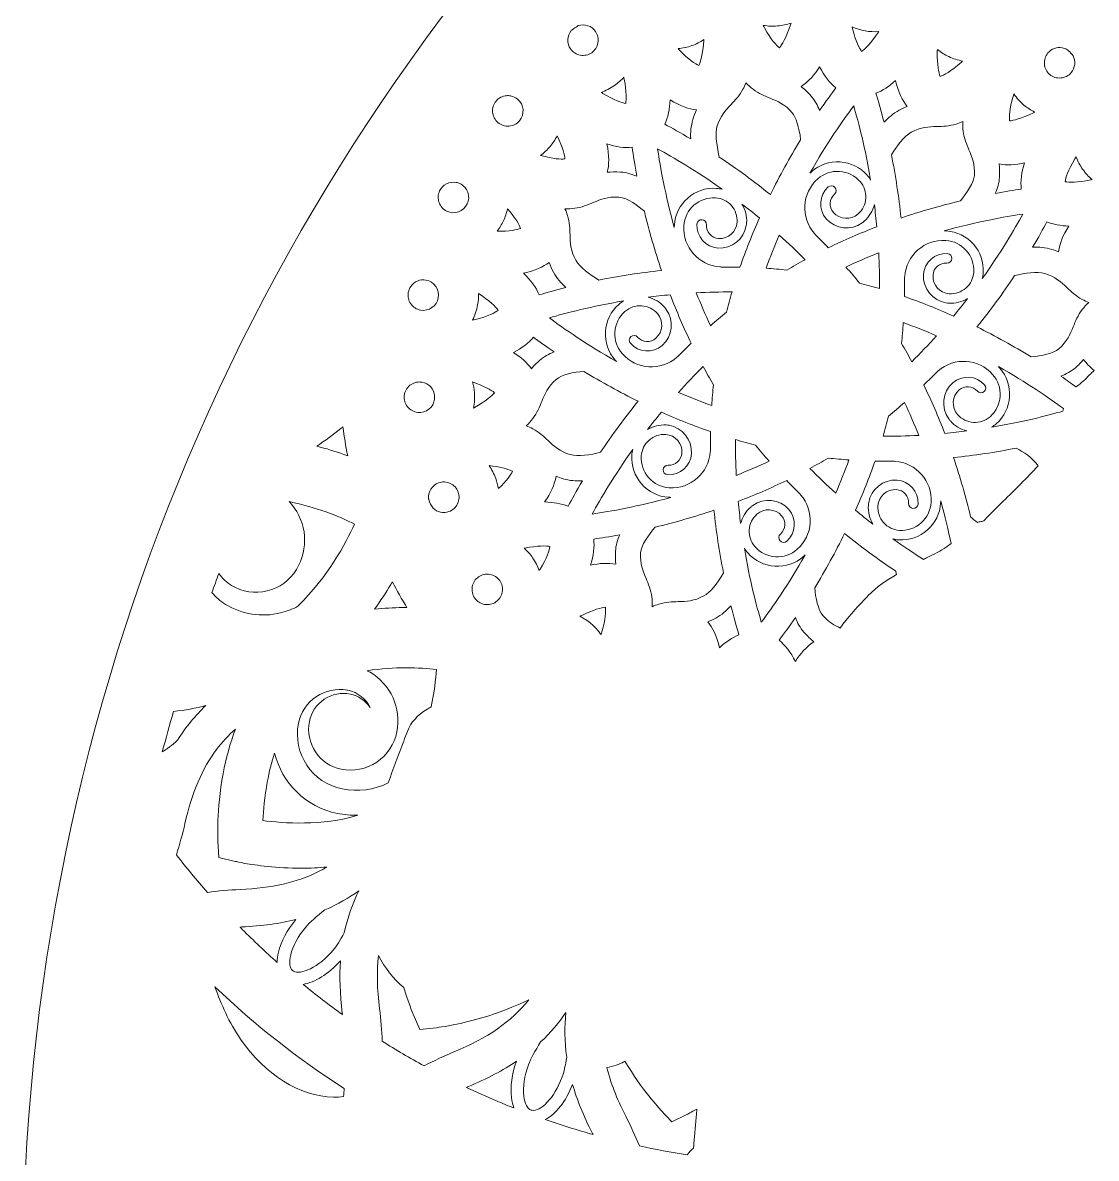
# Model space of a CAD drawing. Header units: millimetres. Extents: x -1844 to 2932, y -490 to 399.
# Drawn here: x 2042.7 to 2269.6, y -20.7 to 219.3 of the extents above; entities that cross this region are included whole.
import ezdxf

# ---------------------------------------------------------------- set-up
doc = ezdxf.new("R2010")
doc.units = ezdxf.units.MM
doc.header["$MEASUREMENT"] = 0
doc.layers.add('Layer 1', color=7, linetype='Continuous')

msp = doc.modelspace()

# ---------------------------------------------------------------- linework, layer by layer
at = {"layer": 'Layer 1', "lineweight": 0}
for points, knots in [([(2487.18, 398.64), (2241.69, 398.64), (2042.68, 199.63), (2042.68, -45.86), (2042.68, -291.35), (2241.69, -490.36), (2487.18, -490.36), (2732.67, -490.36), (2931.68, -291.35), (2931.68, -45.86), (2931.68, 199.63), (2732.67, 398.64), (2487.18, 398.64)], [0, 0, 0, 0, 1, 1, 1, 2, 2, 2, 3, 3, 3, 4, 4, 4, 4]), ([(2158.59, 217.62), (2158.79, 217.76), (2158.99, 217.91), (2159.19, 218.05), (2159.49, 218.25), (2159.79, 218.45), (2160.11, 218.67), (2161.44, 219.1), (2162.95, 218.61), (2163.76, 217.45), (2163.76, 217.45), (2163.76, 217.45), (2163.76, 217.45), (2164.25, 216.74), (2164.44, 215.89), (2164.28, 215.04), (2164.13, 214.19), (2163.66, 213.45), (2162.95, 212.96), (2162.25, 212.47), (2161.39, 212.28), (2160.54, 212.43), (2159.69, 212.59), (2158.96, 213.06), (2158.46, 213.76), (2157.65, 214.92), (2157.72, 216.52), (2158.59, 217.62)], [0, 0, 0, 0, 1, 1, 1, 2, 2, 2, 3, 3, 3, 4, 4, 4, 5, 5, 5, 6, 6, 6, 7, 7, 7, 8, 8, 8, 9, 9, 9, 9]), ([(2204.99, 218.87), (2204.05, 216.04), (2203.13, 214.59), (2202.62, 213.99), (2201.99, 214.49), (2200.83, 215.73), (2199.49, 218.19), (2199.39, 218.37), (2199.3, 218.55), (2199.2, 218.73), (2200.19, 218.56), (2201.2, 218.51), (2202.22, 218.6), (2203.21, 218.68), (2204.18, 218.89), (2205.11, 219.22), (2205.07, 219.1), (2205.03, 218.98), (2204.99, 218.87)], [0, 0, 0, 0, 1, 1, 1, 2, 2, 2, 3, 3, 3, 4, 4, 4, 5, 5, 5, 6, 6, 6, 6]), ([(2223.64, 217.41), (2223.62, 217.37), (2223.6, 217.34), (2223.57, 217.3), (2221.93, 214.81), (2220.66, 213.64), (2220.01, 213.2), (2219.54, 213.85), (2218.74, 215.35), (2218.08, 218.07), (2218.05, 218.19), (2218.02, 218.31), (2217.99, 218.43), (2219.74, 217.64), (2221.73, 217.28), (2223.64, 217.41)], [0, 0, 0, 0, 1, 1, 1, 2, 2, 2, 3, 3, 3, 4, 4, 4, 5, 5, 5, 5]), ([(2181.21, 213.81), (2182.2, 213.89), (2183.18, 214.11), (2184.13, 214.45), (2185.03, 214.78), (2185.87, 215.2), (2186.65, 215.72), (2186.64, 215.68), (2186.64, 215.63), (2186.64, 215.58), (2186.64, 215.58), (2186.64, 215.58), (2186.64, 215.58), (2186.46, 212.61), (2185.95, 210.96), (2185.61, 210.25), (2184.88, 210.58), (2183.43, 211.47), (2181.5, 213.5), (2181.4, 213.6), (2181.31, 213.7), (2181.21, 213.81)], [0, 0, 0, 0, 1, 1, 1, 2, 2, 2, 3, 3, 3, 4, 4, 4, 5, 5, 5, 6, 6, 6, 7, 7, 7, 7]), ([(2241.35, 211.19), (2241.35, 211.19), (2241.35, 211.19), (2241.36, 211.19), (2241.27, 211.12), (2241.19, 211.04), (2241.11, 210.97), (2238.88, 208.99), (2237.35, 208.19), (2236.61, 207.93), (2236.32, 208.68), (2235.94, 210.34), (2236, 213.13), (2236.01, 213.3), (2236.01, 213.47), (2236.02, 213.65), (2236.76, 213.04), (2237.57, 212.53), (2238.43, 212.12), (2239.37, 211.68), (2240.35, 211.37), (2241.35, 211.19)], [0, 0, 0, 0, 1, 1, 1, 2, 2, 2, 3, 3, 3, 4, 4, 4, 5, 5, 5, 6, 6, 6, 7, 7, 7, 7]), ([(2259.39, 212.9), (2260.15, 213.8), (2261.31, 214.19), (2262.42, 213.99), (2262.76, 213.93), (2263.09, 213.82), (2263.41, 213.65), (2263.53, 213.56), (2263.65, 213.47), (2263.76, 213.37), (2263.76, 213.37), (2263.76, 213.37), (2263.76, 213.37), (2264.12, 213.07), (2264.44, 212.71), (2264.71, 212.32), (2265.31, 211.17), (2265.16, 209.74), (2264.32, 208.74), (2263.77, 208.09), (2262.99, 207.68), (2262.13, 207.61), (2261.27, 207.54), (2260.44, 207.8), (2259.78, 208.36), (2259.12, 208.91), (2258.72, 209.69), (2258.65, 210.55), (2258.57, 211.41), (2258.84, 212.24), (2259.39, 212.9)], [0, 0, 0, 0, 1, 1, 1, 2, 2, 2, 3, 3, 3, 4, 4, 4, 5, 5, 5, 6, 6, 6, 7, 7, 7, 8, 8, 8, 9, 9, 9, 10, 10, 10, 10]), ([(2214.58, 205.53), (2213.62, 204.25), (2212.45, 202.65), (2211.13, 200.73), (2210.71, 201.81), (2210.13, 202.88), (2209.33, 203.79), (2208.61, 204.62), (2207.89, 205.28), (2207.2, 205.81), (2208.81, 206.84), (2210.11, 208.36), (2211.13, 209.97), (2212.1, 208.06), (2213.25, 206.58), (2214.58, 205.53)], [0, 0, 0, 0, 1, 1, 1, 2, 2, 2, 3, 3, 3, 4, 4, 4, 5, 5, 5, 5]), ([(2167.78, 206.03), (2168.5, 206.53), (2169.16, 207.1), (2169.74, 207.75), (2169.77, 207.63), (2169.79, 207.51), (2169.82, 207.39), (2169.82, 207.39), (2169.82, 207.39), (2169.82, 207.39), (2170.36, 204.63), (2170.29, 202.99), (2170.15, 202.24), (2169.36, 202.37), (2167.72, 202.86), (2165.34, 204.31), (2165.2, 204.4), (2165.07, 204.48), (2164.93, 204.57), (2165.93, 204.91), (2166.89, 205.4), (2167.78, 206.03)], [0, 0, 0, 0, 1, 1, 1, 2, 2, 2, 3, 3, 3, 4, 4, 4, 5, 5, 5, 6, 6, 6, 7, 7, 7, 7]), ([(2207.12, 194.54), (2204.8, 190.76), (2202.66, 186.88), (2200.72, 182.96), (2197.28, 185.75), (2193.66, 188.41), (2189.93, 190.9), (2189.26, 193.71), (2189.07, 196.07), (2189.44, 197.29), (2190.11, 199.56), (2191.23, 200.74), (2192.4, 201.99), (2192.4, 201.99), (2192.41, 201.99), (2192.41, 201.99), (2193.25, 202.88), (2194.2, 203.89), (2194.91, 205.23), (2195.14, 205.67), (2195.35, 206.13), (2195.52, 206.62), (2196.02, 206.09), (2196.53, 205.62), (2197.05, 205.22), (2198.26, 204.3), (2199.54, 203.78), (2200.68, 203.32), (2202.27, 202.67), (2203.77, 202.06), (2205.33, 200.28), (2206.14, 199.35), (2206.81, 197.18), (2207.12, 194.54)], [0, 0, 0, 0, 1, 1, 1, 2, 2, 2, 3, 3, 3, 4, 4, 4, 5, 5, 5, 6, 6, 6, 7, 7, 7, 8, 8, 8, 9, 9, 9, 10, 10, 10, 11, 11, 11, 11]), ([(2227.2, 207.11), (2227.73, 204.61), (2228.64, 202.85), (2229.65, 201.61), (2229.08, 201.38), (2228.52, 201.12), (2227.96, 200.82), (2226.73, 200.15), (2225.65, 199.22), (2224.75, 198.25), (2224.14, 200.69), (2223.55, 202.75), (2223.05, 204.37), (2224.45, 204.93), (2225.84, 205.85), (2227.2, 207.11)], [0, 0, 0, 0, 1, 1, 1, 2, 2, 2, 3, 3, 3, 4, 4, 4, 5, 5, 5, 5]), ([(2252.2, 204.26), (2252.79, 203.38), (2253.51, 202.59), (2254.33, 201.9), (2255.03, 201.31), (2255.78, 200.81), (2256.58, 200.41), (2256.5, 200.36), (2256.41, 200.32), (2256.33, 200.28), (2253.71, 198.98), (2252.06, 198.61), (2251.28, 198.55), (2251.2, 199.35), (2251.25, 201.05), (2252.04, 203.73), (2252.09, 203.91), (2252.15, 204.08), (2252.2, 204.26)], [0, 0, 0, 0, 1, 1, 1, 2, 2, 2, 3, 3, 3, 4, 4, 4, 5, 5, 5, 6, 6, 6, 6]), ([(2142.76, 202.74), (2143.31, 203.4), (2144.09, 203.8), (2144.95, 203.87), (2145.24, 203.89), (2145.53, 203.88), (2145.8, 203.83), (2146.35, 203.73), (2146.87, 203.49), (2147.3, 203.13), (2148.66, 201.98), (2148.84, 199.94), (2147.69, 198.58), (2147.14, 197.92), (2146.36, 197.52), (2145.5, 197.45), (2144.64, 197.37), (2143.8, 197.64), (2143.14, 198.19), (2142.49, 198.75), (2142.09, 199.53), (2142.01, 200.39), (2141.94, 201.25), (2142.2, 202.08), (2142.76, 202.74)], [0, 0, 0, 0, 1, 1, 1, 2, 2, 2, 3, 3, 3, 4, 4, 4, 5, 5, 5, 6, 6, 6, 7, 7, 7, 8, 8, 8, 8]), ([(2185.1, 200.86), (2184.8, 200.22), (2184.55, 199.54), (2184.34, 198.81), (2183.93, 197.47), (2183.83, 196.05), (2183.88, 194.72), (2181.74, 196.01), (2179.88, 197.04), (2178.4, 197.82), (2179.08, 199.28), (2179.46, 201.01), (2179.54, 203.01), (2181.65, 201.64), (2183.52, 201.03), (2185.1, 200.86)], [0, 0, 0, 0, 1, 1, 1, 2, 2, 2, 3, 3, 3, 4, 4, 4, 5, 5, 5, 5]), ([(2209.09, 187.49), (2212.63, 193.75), (2216.02, 198.63), (2218.33, 201.73), (2219.38, 198.17), (2220.8, 192.74), (2221.92, 186.04), (2221.71, 186.4), (2221.47, 186.74), (2221.19, 187.06), (2219.72, 188.73), (2217.68, 189.72), (2215.46, 189.87), (2213.24, 190.01), (2211.09, 189.27), (2209.42, 187.8), (2209.31, 187.7), (2209.2, 187.6), (2209.09, 187.49)], [0, 0, 0, 0, 1, 1, 1, 2, 2, 2, 3, 3, 3, 4, 4, 4, 5, 5, 5, 6, 6, 6, 6]), ([(2239.98, 197.88), (2240.46, 198.02), (2240.92, 198.21), (2241.39, 198.43), (2241.37, 197.7), (2241.4, 197.01), (2241.48, 196.36), (2241.69, 194.85), (2242.23, 193.57), (2242.7, 192.45), (2243.37, 190.87), (2244, 189.37), (2243.85, 187.01), (2243.75, 185.52), (2242.26, 183.27), (2240.89, 181.65), (2236.64, 180.62), (2232.43, 179.4), (2228.34, 178.02), (2227.88, 182.46), (2227.19, 186.94), (2226.31, 191.37), (2227.39, 193.18), (2229.02, 195.34), (2230.49, 196.13), (2232.58, 197.26), (2234.2, 197.31), (2235.91, 197.36), (2237.14, 197.39), (2238.53, 197.43), (2239.98, 197.88)], [0, 0, 0, 0, 1, 1, 1, 2, 2, 2, 3, 3, 3, 4, 4, 4, 5, 5, 5, 6, 6, 6, 7, 7, 7, 8, 8, 8, 9, 9, 9, 10, 10, 10, 10]), ([(2154.15, 193.13), (2154.73, 193.83), (2155.23, 194.58), (2155.64, 195.38), (2156.87, 192.86), (2157.23, 191.26), (2157.29, 190.5), (2156.49, 190.41), (2154.8, 190.47), (2152.13, 191.25), (2152.87, 191.79), (2153.55, 192.42), (2154.15, 193.13)], [0, 0, 0, 0, 1, 1, 1, 2, 2, 2, 3, 3, 3, 4, 4, 4, 4]), ([(2171.51, 192.96), (2171.73, 191.31), (2172.05, 189.25), (2172.49, 186.85), (2171.43, 187.31), (2170.26, 187.66), (2169.06, 187.74), (2168.01, 187.81), (2167.08, 187.77), (2166.25, 187.68), (2166.64, 189.23), (2166.71, 191.2), (2166.15, 193.67), (2168.09, 193.04), (2169.88, 192.8), (2171.51, 192.96)], [0, 0, 0, 0, 1, 1, 1, 2, 2, 2, 3, 3, 3, 4, 4, 4, 5, 5, 5, 5]), ([(2190.51, 184.1), (2190.11, 184.2), (2189.7, 184.26), (2189.28, 184.29), (2187.05, 184.43), (2184.91, 183.7), (2183.24, 182.23), (2181.57, 180.75), (2180.57, 178.72), (2180.43, 176.5), (2180.42, 176.35), (2180.41, 176.19), (2180.41, 176.04), (2178.49, 182.97), (2177.44, 188.82), (2176.88, 192.65), (2180.14, 190.88), (2184.98, 188.03), (2190.51, 184.1)], [0, 0, 0, 0, 1, 1, 1, 2, 2, 2, 3, 3, 3, 4, 4, 4, 5, 5, 5, 6, 6, 6, 6]), ([(2249.1, 189.44), (2250.69, 189.15), (2252.48, 189.23), (2254.45, 189.68), (2253.8, 187.66), (2253.56, 185.8), (2253.76, 184.13), (2252.25, 183.92), (2250.4, 183.62), (2248.27, 183.23), (2248.73, 184.29), (2249.08, 185.46), (2249.16, 186.66), (2249.22, 187.62), (2249.2, 188.54), (2249.1, 189.44)], [0, 0, 0, 0, 1, 1, 1, 2, 2, 2, 3, 3, 3, 4, 4, 4, 5, 5, 5, 5]), ([(2268.44, 186.07), (2265.52, 185.47), (2263.8, 185.55), (2263.02, 185.69), (2263.15, 186.48), (2263.64, 188.11), (2265.1, 190.5), (2265.19, 190.64), (2265.27, 190.78), (2265.36, 190.93), (2265.7, 190.01), (2266.16, 189.14), (2266.73, 188.33), (2267.3, 187.51), (2267.97, 186.77), (2268.72, 186.13), (2268.63, 186.11), (2268.53, 186.09), (2268.44, 186.07)], [0, 0, 0, 0, 1, 1, 1, 2, 2, 2, 3, 3, 3, 4, 4, 4, 5, 5, 5, 6, 6, 6, 6]), ([(2210.75, 186.3), (2212.02, 187.41), (2213.65, 187.97), (2215.33, 187.86), (2217.02, 187.76), (2218.56, 187), (2219.68, 185.73), (2220.54, 184.76), (2220.97, 183.5), (2220.89, 182.21), (2220.8, 180.91), (2220.22, 179.73), (2219.25, 178.87), (2217.72, 177.52), (2215.39, 177.67), (2214.04, 179.2), (2213.04, 180.33), (2213.15, 182.08), (2214.29, 183.08), (2214.7, 183.45), (2214.74, 184.08), (2214.38, 184.5), (2214.01, 184.91), (2213.38, 184.95), (2212.96, 184.59), (2210.99, 182.85), (2210.8, 179.84), (2212.53, 177.87), (2214.48, 175.66), (2217.78, 175.32), (2220.12, 177), (2220.28, 177.11), (2220.43, 177.23), (2220.57, 177.36), (2221.64, 178.3), (2222.37, 179.51), (2222.7, 180.86), (2222.89, 179.34), (2223.07, 177.78), (2223.23, 176.17), (2219.7, 174.82), (2216.26, 173.33), (2212.97, 171.73), (2212.06, 172.68), (2211.12, 173.62), (2210.17, 174.55), (2210.13, 174.63), (2210.08, 174.71), (2210.02, 174.78), (2207.05, 178.15), (2207.37, 183.32), (2210.75, 186.3)], [0, 0, 0, 0, 1, 1, 1, 2, 2, 2, 3, 3, 3, 4, 4, 4, 5, 5, 5, 6, 6, 6, 7, 7, 7, 8, 8, 8, 9, 9, 9, 10, 10, 10, 11, 11, 11, 12, 12, 12, 13, 13, 13, 14, 14, 14, 15, 15, 15, 16, 16, 16, 17, 17, 17, 17]), ([(2130.8, 183.74), (2130.8, 183.74), (2130.8, 183.74), (2130.8, 183.74), (2131.42, 185.06), (2132.86, 185.8), (2134.29, 185.55), (2134.57, 185.5), (2134.84, 185.41), (2135.09, 185.29), (2135.87, 184.93), (2136.46, 184.28), (2136.75, 183.47), (2137.05, 182.65), (2137.01, 181.78), (2136.64, 181), (2135.89, 179.39), (2133.96, 178.7), (2132.35, 179.45), (2131.58, 179.82), (2130.99, 180.47), (2130.69, 181.28), (2130.4, 182.09), (2130.44, 182.96), (2130.8, 183.74)], [0, 0, 0, 0, 1, 1, 1, 2, 2, 2, 3, 3, 3, 4, 4, 4, 5, 5, 5, 6, 6, 6, 7, 7, 7, 8, 8, 8, 8]), ([(2159.36, 180.07), (2160.87, 180.27), (2162.15, 180.81), (2163.28, 181.28), (2164.86, 181.95), (2166.35, 182.58), (2168.71, 182.43), (2170.51, 182.31), (2172.94, 180.45), (2174.08, 179.44), (2175.1, 175.2), (2176.32, 171), (2177.7, 166.92), (2173.3, 166.46), (2168.86, 165.79), (2164.47, 164.91), (2162.59, 166.01), (2160.36, 167.65), (2159.59, 169.08), (2158.46, 171.16), (2158.42, 172.78), (2158.37, 174.5), (2158.33, 175.72), (2158.29, 177.11), (2157.84, 178.56), (2157.7, 179.04), (2157.52, 179.51), (2157.29, 179.97), (2158.02, 179.95), (2158.71, 179.98), (2159.36, 180.07)], [0, 0, 0, 0, 1, 1, 1, 2, 2, 2, 3, 3, 3, 4, 4, 4, 5, 5, 5, 6, 6, 6, 7, 7, 7, 8, 8, 8, 9, 9, 9, 10, 10, 10, 10]), ([(2186.27, 177.66), (2185.72, 177.7), (2185.24, 177.28), (2185.2, 176.72), (2185.04, 174.11), (2187.03, 171.84), (2189.65, 171.68), (2192.59, 171.49), (2195.16, 173.58), (2195.63, 176.43), (2195.66, 176.61), (2195.68, 176.81), (2195.7, 177), (2195.79, 178.41), (2195.44, 179.79), (2194.72, 180.98), (2195.94, 180.04), (2197.17, 179.06), (2198.41, 178.04), (2196.88, 174.59), (2195.5, 171.1), (2194.3, 167.64), (2192.99, 167.67), (2191.66, 167.67), (2190.33, 167.65), (2190.24, 167.68), (2190.16, 167.7), (2190.06, 167.71), (2185.57, 167.99), (2182.15, 171.88), (2182.43, 176.37), (2182.54, 178.06), (2183.3, 179.6), (2184.57, 180.72), (2185.83, 181.84), (2187.46, 182.39), (2189.15, 182.29), (2190.44, 182.21), (2191.63, 181.62), (2192.49, 180.65), (2193.35, 179.67), (2193.78, 178.42), (2193.69, 177.13), (2193.57, 175.1), (2191.81, 173.55), (2189.78, 173.68), (2188.27, 173.77), (2187.11, 175.08), (2187.21, 176.6), (2187.24, 177.15), (2186.82, 177.63), (2186.27, 177.66)], [0, 0, 0, 0, 1, 1, 1, 2, 2, 2, 3, 3, 3, 4, 4, 4, 5, 5, 5, 6, 6, 6, 7, 7, 7, 8, 8, 8, 9, 9, 9, 10, 10, 10, 11, 11, 11, 12, 12, 12, 13, 13, 13, 14, 14, 14, 15, 15, 15, 16, 16, 16, 17, 17, 17, 17]), ([(2142.94, 175.21), (2143.47, 175.89), (2143.93, 176.63), (2144.29, 177.41), (2144.68, 178.24), (2144.97, 179.11), (2145.16, 179.99), (2146.92, 177.94), (2147.66, 176.53), (2147.9, 175.83), (2147.18, 175.55), (2145.6, 175.17), (2142.94, 175.21)], [0, 0, 0, 0, 1, 1, 1, 2, 2, 2, 3, 3, 3, 4, 4, 4, 4]), ([(2254.06, 178.84), (2252.3, 175.6), (2249.46, 170.75), (2245.52, 165.21), (2245.62, 165.61), (2245.68, 166.03), (2245.71, 166.45), (2245.85, 168.67), (2245.12, 170.81), (2243.65, 172.48), (2242.17, 174.15), (2240.14, 175.15), (2237.92, 175.29), (2237.77, 175.3), (2237.61, 175.31), (2237.46, 175.31), (2244.4, 177.24), (2250.26, 178.29), (2254.06, 178.84)], [0, 0, 0, 0, 1, 1, 1, 2, 2, 2, 3, 3, 3, 4, 4, 4, 5, 5, 5, 6, 6, 6, 6]), ([(2263.79, 176.3), (2262.57, 174.43), (2261.86, 172.63), (2261.65, 170.89), (2261.19, 171.08), (2260.72, 171.24), (2260.23, 171.39), (2258.89, 171.79), (2257.47, 171.89), (2256.14, 171.84), (2257.39, 173.93), (2258.4, 175.75), (2259.18, 177.2), (2260.51, 176.67), (2262.05, 176.37), (2263.79, 176.3)], [0, 0, 0, 0, 1, 1, 1, 2, 2, 2, 3, 3, 3, 4, 4, 4, 5, 5, 5, 5]), ([(2208.06, 169.21), (2206.76, 168.5), (2205.48, 167.77), (2204.22, 167.02), (2202.76, 167.17), (2201.29, 167.3), (2199.81, 167.4), (2200.66, 169.74), (2201.59, 172.09), (2202.59, 174.43), (2204.49, 172.73), (2206.31, 170.98), (2208.06, 169.21)], [0, 0, 0, 0, 1, 1, 1, 2, 2, 2, 3, 3, 3, 4, 4, 4, 4]), ([(2229.07, 165.39), (2229.1, 165.48), (2229.12, 165.57), (2229.13, 165.66), (2229.41, 170.15), (2233.3, 173.57), (2237.79, 173.29), (2239.48, 173.18), (2241.02, 172.43), (2242.14, 171.16), (2243.26, 169.89), (2243.81, 168.26), (2243.71, 166.57), (2243.62, 165.28), (2243.04, 164.09), (2242.07, 163.23), (2241.09, 162.37), (2239.84, 161.95), (2238.55, 162.03), (2236.52, 162.16), (2234.97, 163.91), (2235.1, 165.94), (2235.19, 167.46), (2236.5, 168.61), (2238.02, 168.51), (2238.57, 168.48), (2239.05, 168.9), (2239.08, 169.45), (2239.12, 170.01), (2238.7, 170.48), (2238.14, 170.52), (2235.53, 170.68), (2233.26, 168.69), (2233.09, 166.07), (2232.91, 163.13), (2235, 160.56), (2237.84, 160.09), (2238.03, 160.06), (2238.23, 160.04), (2238.42, 160.02), (2239.83, 159.94), (2241.21, 160.28), (2242.39, 161), (2241.46, 159.78), (2240.48, 158.55), (2239.45, 157.31), (2236.01, 158.84), (2232.52, 160.22), (2229.06, 161.42), (2229.09, 162.74), (2229.09, 164.06), (2229.07, 165.39)], [0, 0, 0, 0, 1, 1, 1, 2, 2, 2, 3, 3, 3, 4, 4, 4, 5, 5, 5, 6, 6, 6, 7, 7, 7, 8, 8, 8, 9, 9, 9, 10, 10, 10, 11, 11, 11, 12, 12, 12, 13, 13, 13, 14, 14, 14, 15, 15, 15, 16, 16, 16, 17, 17, 17, 17]), ([(2216.69, 167.66), (2218.95, 168.72), (2221.27, 169.73), (2223.63, 170.67), (2223.77, 168.13), (2223.82, 165.6), (2223.8, 163.11), (2222.38, 163.53), (2220.96, 163.92), (2219.54, 164.28), (2218.62, 165.42), (2217.67, 166.55), (2216.69, 167.66)], [0, 0, 0, 0, 1, 1, 1, 2, 2, 2, 3, 3, 3, 4, 4, 4, 4]), ([(2153.96, 168.64), (2154.21, 167.94), (2154.52, 167.25), (2154.9, 166.55), (2155.57, 165.31), (2156.5, 164.24), (2157.48, 163.34), (2155.26, 162.78), (2153.37, 162.24), (2151.87, 161.79), (2151.2, 163.34), (2150.09, 164.88), (2148.56, 166.38), (2150.97, 166.87), (2152.71, 167.71), (2153.96, 168.64)], [0, 0, 0, 0, 1, 1, 1, 2, 2, 2, 3, 3, 3, 4, 4, 4, 5, 5, 5, 5]), ([(2258.71, 166.29), (2260.98, 165.61), (2262.16, 164.5), (2263.41, 163.31), (2264.3, 162.48), (2265.31, 161.52), (2266.65, 160.81), (2267.09, 160.58), (2267.55, 160.37), (2268.03, 160.2), (2267.5, 159.71), (2267.04, 159.2), (2266.64, 158.68), (2265.72, 157.47), (2265.19, 156.18), (2264.73, 155.05), (2264.09, 153.45), (2263.48, 151.95), (2261.7, 150.39), (2260.58, 149.41), (2258.04, 148.83), (2255.87, 148.66), (2252.12, 150.95), (2248.27, 153.08), (2244.38, 155), (2247.18, 158.45), (2249.86, 162.09), (2252.36, 165.84), (2254.42, 166.37), (2257.13, 166.76), (2258.71, 166.29)], [0, 0, 0, 0, 1, 1, 1, 2, 2, 2, 3, 3, 3, 4, 4, 4, 5, 5, 5, 6, 6, 6, 7, 7, 7, 8, 8, 8, 9, 9, 9, 10, 10, 10, 10]), ([(2124.17, 162.26), (2124.17, 162.26), (2124.17, 162.28), (2124.17, 162.28), (2124.29, 162.73), (2124.47, 163.17), (2124.7, 163.57), (2125.43, 164.6), (2126.68, 165.13), (2127.92, 164.91), (2129.67, 164.59), (2130.84, 162.91), (2130.52, 161.16), (2130.21, 159.41), (2128.53, 158.24), (2126.78, 158.56), (2125.93, 158.71), (2125.2, 159.18), (2124.7, 159.89), (2124.22, 160.59), (2124.03, 161.42), (2124.17, 162.26)], [0, 0, 0, 0, 1, 1, 1, 2, 2, 2, 3, 3, 3, 4, 4, 4, 5, 5, 5, 6, 6, 6, 7, 7, 7, 7]), ([(2138.84, 159.68), (2138.99, 160.47), (2139.04, 161.28), (2139.01, 162.09), (2141.23, 160.62), (2142.69, 159.24), (2143.19, 158.51), (2142.56, 158.04), (2141.06, 157.22), (2138.29, 156.55), (2138.11, 156.5), (2137.93, 156.46), (2137.75, 156.42), (2138.27, 157.43), (2138.64, 158.53), (2138.84, 159.68)], [0, 0, 0, 0, 1, 1, 1, 2, 2, 2, 3, 3, 3, 4, 4, 4, 5, 5, 5, 5]), ([(2171.14, 151.54), (2172.87, 149.57), (2175.88, 149.38), (2177.85, 151.11), (2180.06, 153.06), (2180.4, 156.36), (2178.72, 158.7), (2178.61, 158.86), (2178.49, 159.01), (2178.36, 159.15), (2177.42, 160.22), (2176.21, 160.95), (2174.86, 161.28), (2176.38, 161.47), (2177.94, 161.65), (2179.55, 161.81), (2180.9, 158.28), (2182.39, 154.84), (2183.99, 151.55), (2183.04, 150.64), (2182.11, 149.7), (2181.17, 148.75), (2181.09, 148.71), (2181.02, 148.66), (2180.95, 148.6), (2177.57, 145.63), (2172.4, 145.95), (2169.43, 149.33), (2168.31, 150.6), (2167.75, 152.23), (2167.86, 153.91), (2167.97, 155.6), (2168.72, 157.14), (2169.99, 158.26), (2170.97, 159.12), (2172.22, 159.55), (2173.51, 159.47), (2174.81, 159.38), (2176, 158.8), (2176.85, 157.83), (2178.2, 156.3), (2178.05, 153.97), (2176.53, 152.62), (2175.39, 151.62), (2173.65, 151.73), (2172.64, 152.87), (2172.28, 153.28), (2171.64, 153.32), (2171.23, 152.96), (2170.81, 152.59), (2170.77, 151.96), (2171.14, 151.54)], [0, 0, 0, 0, 1, 1, 1, 2, 2, 2, 3, 3, 3, 4, 4, 4, 5, 5, 5, 6, 6, 6, 7, 7, 7, 8, 8, 8, 9, 9, 9, 10, 10, 10, 11, 11, 11, 12, 12, 12, 13, 13, 13, 14, 14, 14, 15, 15, 15, 16, 16, 16, 17, 17, 17, 17]), ([(2188.06, 155.27), (2187, 157.53), (2186, 159.85), (2185.06, 162.21), (2187.6, 162.35), (2190.13, 162.41), (2192.62, 162.39), (2192.2, 160.97), (2191.8, 159.54), (2191.44, 158.12), (2190.31, 157.2), (2189.17, 156.25), (2188.06, 155.27)], [0, 0, 0, 0, 1, 1, 1, 2, 2, 2, 3, 3, 3, 4, 4, 4, 4]), ([(2168.67, 159.77), (2166.99, 158.3), (2166, 156.26), (2165.86, 154.04), (2165.72, 151.82), (2166.45, 149.67), (2167.92, 148), (2168.02, 147.89), (2168.12, 147.78), (2168.22, 147.68), (2161.92, 151.24), (2157.02, 154.66), (2154, 156.91), (2157.47, 157.94), (2162.93, 159.36), (2169.67, 160.5), (2169.32, 160.29), (2168.98, 160.05), (2168.67, 159.77)], [0, 0, 0, 0, 1, 1, 1, 2, 2, 2, 3, 3, 3, 4, 4, 4, 5, 5, 5, 6, 6, 6, 6]), ([(2235.85, 153.13), (2234.15, 151.24), (2232.4, 149.41), (2230.62, 147.66), (2229.92, 148.96), (2229.19, 150.25), (2228.44, 151.5), (2228.59, 152.96), (2228.72, 154.43), (2228.82, 155.91), (2231.16, 155.07), (2233.51, 154.13), (2235.85, 153.13)], [0, 0, 0, 0, 1, 1, 1, 2, 2, 2, 3, 3, 3, 4, 4, 4, 4]), ([(2154.99, 149.72), (2153.91, 149.29), (2152.84, 148.71), (2151.93, 147.92), (2151.29, 147.35), (2150.73, 146.78), (2150.22, 146.17), (2149.31, 147.42), (2148.03, 148.57), (2146.4, 149.6), (2148.19, 150.51), (2149.61, 151.59), (2150.64, 152.83), (2151.81, 151.95), (2153.27, 150.89), (2154.99, 149.72)], [0, 0, 0, 0, 1, 1, 1, 2, 2, 2, 3, 3, 3, 4, 4, 4, 5, 5, 5, 5]), ([(2181.29, 141.17), (2182.99, 143.07), (2184.74, 144.9), (2186.52, 146.64), (2187.22, 145.34), (2187.96, 144.05), (2188.7, 142.8), (2188.55, 141.34), (2188.42, 139.87), (2188.32, 138.39), (2185.98, 139.24), (2183.63, 140.17), (2181.29, 141.17)], [0, 0, 0, 0, 1, 1, 1, 2, 2, 2, 3, 3, 3, 4, 4, 4, 4]), ([(2249.28, 140.39), (2249.17, 138.7), (2248.42, 137.16), (2247.15, 136.04), (2246.17, 135.18), (2244.92, 134.75), (2243.63, 134.84), (2242.33, 134.92), (2241.15, 135.5), (2240.29, 136.47), (2238.94, 138), (2239.09, 140.34), (2240.62, 141.68), (2241.75, 142.68), (2243.5, 142.57), (2244.5, 141.44), (2244.86, 141.02), (2245.5, 140.98), (2245.91, 141.35), (2246.33, 141.71), (2246.37, 142.35), (2246, 142.76), (2244.27, 144.73), (2241.26, 144.92), (2239.29, 143.19), (2237.08, 141.24), (2236.74, 137.95), (2238.42, 135.6), (2238.53, 135.45), (2238.65, 135.29), (2238.78, 135.15), (2239.72, 134.09), (2240.93, 133.36), (2242.27, 133.03), (2240.76, 132.83), (2239.2, 132.65), (2237.59, 132.5), (2236.24, 136.02), (2234.75, 139.46), (2233.15, 142.75), (2234.1, 143.66), (2235.03, 144.6), (2235.97, 145.55), (2236.05, 145.59), (2236.12, 145.64), (2236.2, 145.7), (2239.57, 148.68), (2244.74, 148.35), (2247.71, 144.97), (2248.83, 143.7), (2249.39, 142.08), (2249.28, 140.39)], [0, 0, 0, 0, 1, 1, 1, 2, 2, 2, 3, 3, 3, 4, 4, 4, 5, 5, 5, 6, 6, 6, 7, 7, 7, 8, 8, 8, 9, 9, 9, 10, 10, 10, 11, 11, 11, 12, 12, 12, 13, 13, 13, 14, 14, 14, 15, 15, 15, 16, 16, 16, 17, 17, 17, 17]), ([(2262.55, 137.22), (2259.07, 136.21), (2253.85, 134.88), (2247.47, 133.8), (2247.82, 134.01), (2248.16, 134.26), (2248.48, 134.53), (2250.15, 136.01), (2251.14, 138.04), (2251.29, 140.26), (2251.43, 142.48), (2250.69, 144.63), (2249.22, 146.3), (2249.12, 146.41), (2249.02, 146.52), (2248.92, 146.63), (2254.91, 143.24), (2259.63, 139.99), (2262.67, 137.74), (2262.63, 137.56), (2262.59, 137.39), (2262.55, 137.22)], [0, 0, 0, 0, 1, 1, 1, 2, 2, 2, 3, 3, 3, 4, 4, 4, 5, 5, 5, 6, 6, 6, 7, 7, 7, 7]), ([(2268.2, 144.86), (2267.29, 143.94), (2266.42, 143.06), (2265.5, 142.46), (2265.44, 142.42), (2265.38, 142.38), (2265.32, 142.34), (2264.39, 143.02), (2263.33, 143.78), (2262.15, 144.59), (2263.23, 145.01), (2264.3, 145.6), (2265.21, 146.39), (2265.85, 146.95), (2266.41, 147.53), (2266.92, 148.14), (2267.52, 147.32), (2268.27, 146.55), (2269.17, 145.82), (2268.84, 145.5), (2268.51, 145.18), (2268.2, 144.86)], [0, 0, 0, 0, 1, 1, 1, 2, 2, 2, 3, 3, 3, 4, 4, 4, 5, 5, 5, 6, 6, 6, 7, 7, 7, 7]), ([(2158.43, 128.02), (2156.16, 128.69), (2154.99, 129.81), (2153.74, 130.99), (2152.84, 131.83), (2151.84, 132.78), (2150.49, 133.49), (2150.05, 133.73), (2149.59, 133.93), (2149.11, 134.1), (2149.64, 134.6), (2150.1, 135.11), (2150.5, 135.63), (2151.42, 136.84), (2151.94, 138.12), (2152.41, 139.26), (2153.05, 140.85), (2153.66, 142.35), (2155.44, 143.91), (2156.62, 144.94), (2159.24, 145.46), (2161.32, 145.61), (2165.05, 143.33), (2168.89, 141.22), (2172.76, 139.31), (2169.98, 135.87), (2167.32, 132.25), (2164.83, 128.53), (2162.75, 127.97), (2160.02, 127.54), (2158.43, 128.02)], [0, 0, 0, 0, 1, 1, 1, 2, 2, 2, 3, 3, 3, 4, 4, 4, 5, 5, 5, 6, 6, 6, 7, 7, 7, 8, 8, 8, 9, 9, 9, 10, 10, 10, 10]), ([(2124.07, 142.22), (2124.63, 142.88), (2125.4, 143.29), (2126.26, 143.36), (2126.54, 143.38), (2126.82, 143.37), (2127.1, 143.32), (2128.54, 143.06), (2129.62, 141.87), (2129.75, 140.42), (2129.9, 138.64), (2128.58, 137.08), (2126.81, 136.93), (2125.95, 136.86), (2125.12, 137.12), (2124.46, 137.68), (2123.8, 138.24), (2123.39, 139.01), (2123.32, 139.87), (2123.32, 139.87), (2123.32, 139.87), (2123.32, 139.87), (2123.25, 140.73), (2123.51, 141.56), (2124.07, 142.22)], [0, 0, 0, 0, 1, 1, 1, 2, 2, 2, 3, 3, 3, 4, 4, 4, 5, 5, 5, 6, 6, 6, 7, 7, 7, 8, 8, 8, 8]), ([(2138.17, 141.13), (2138.1, 141.89), (2137.96, 142.64), (2137.76, 143.37), (2140.11, 142.55), (2141.74, 141.67), (2142.39, 141.11), (2141.9, 140.49), (2140.66, 139.32), (2138.16, 137.96), (2138.11, 137.92), (2138.05, 137.89), (2137.99, 137.86), (2138.2, 138.93), (2138.26, 140.02), (2138.17, 141.13)], [0, 0, 0, 0, 1, 1, 1, 2, 2, 2, 3, 3, 3, 4, 4, 4, 5, 5, 5, 5]), ([(2188.07, 128.91), (2188.04, 128.82), (2188.02, 128.74), (2188.01, 128.64), (2187.73, 124.15), (2183.84, 120.73), (2179.35, 121.01), (2177.66, 121.12), (2176.12, 121.88), (2175, 123.15), (2173.88, 124.41), (2173.33, 126.04), (2173.43, 127.73), (2173.52, 129.03), (2174.1, 130.21), (2175.07, 131.07), (2176.05, 131.93), (2177.3, 132.36), (2178.59, 132.27), (2180.63, 132.15), (2182.17, 130.39), (2182.04, 128.36), (2181.95, 126.85), (2180.64, 125.69), (2179.12, 125.79), (2178.57, 125.82), (2178.09, 125.4), (2178.06, 124.85), (2178.02, 124.3), (2178.44, 123.82), (2179, 123.78), (2181.62, 123.62), (2183.88, 125.61), (2184.05, 128.23), (2184.23, 131.17), (2182.14, 133.74), (2179.3, 134.21), (2179.11, 134.24), (2178.92, 134.27), (2178.72, 134.28), (2177.31, 134.37), (2175.93, 134.02), (2174.75, 133.3), (2175.68, 134.52), (2176.66, 135.75), (2177.69, 136.99), (2181.13, 135.46), (2184.62, 134.08), (2188.08, 132.88), (2188.05, 131.57), (2188.06, 130.24), (2188.07, 128.91)], [0, 0, 0, 0, 1, 1, 1, 2, 2, 2, 3, 3, 3, 4, 4, 4, 5, 5, 5, 6, 6, 6, 7, 7, 7, 8, 8, 8, 9, 9, 9, 10, 10, 10, 11, 11, 11, 12, 12, 12, 13, 13, 13, 14, 14, 14, 15, 15, 15, 16, 16, 16, 17, 17, 17, 17]), ([(2229.08, 139.03), (2230.14, 136.78), (2231.14, 134.45), (2232.09, 132.09), (2229.54, 131.96), (2227.01, 131.9), (2224.53, 131.92), (2224.94, 133.34), (2225.34, 134.76), (2225.7, 136.18), (2226.83, 137.1), (2227.97, 138.05), (2229.08, 139.03)], [0, 0, 0, 0, 1, 1, 1, 2, 2, 2, 3, 3, 3, 4, 4, 4, 4]), ([(2109.9, 133.53), (2110.05, 133.65), (2110.2, 133.78), (2110.35, 133.9), (2110.62, 131.85), (2110.96, 129.81), (2111.37, 127.79), (2111.11, 127.88), (2110.85, 127.97), (2110.59, 128.06), (2108.71, 128.72), (2106.8, 129.31), (2104.85, 129.8), (2106.6, 130.97), (2108.28, 132.22), (2109.9, 133.53)], [0, 0, 0, 0, 1, 1, 1, 2, 2, 2, 3, 3, 3, 4, 4, 4, 5, 5, 5, 5]), ([(2200.45, 126.64), (2198.19, 125.58), (2195.87, 124.58), (2193.51, 123.64), (2193.37, 126.18), (2193.32, 128.71), (2193.34, 131.2), (2194.76, 130.78), (2196.18, 130.39), (2197.6, 130.03), (2198.52, 128.89), (2199.47, 127.76), (2200.45, 126.64)], [0, 0, 0, 0, 1, 1, 1, 2, 2, 2, 3, 3, 3, 4, 4, 4, 4]), ([(2163.08, 115.46), (2164.84, 118.7), (2167.68, 123.55), (2171.63, 129.09), (2171.53, 128.69), (2171.46, 128.28), (2171.43, 127.86), (2171.29, 125.63), (2172.02, 123.49), (2173.5, 121.82), (2174.97, 120.15), (2177, 119.15), (2179.22, 119.01), (2179.38, 119), (2179.53, 119), (2179.68, 118.99), (2172.74, 117.07), (2166.88, 116.02), (2163.08, 115.46)], [0, 0, 0, 0, 1, 1, 1, 2, 2, 2, 3, 3, 3, 4, 4, 4, 5, 5, 5, 6, 6, 6, 6]), ([(2209.08, 125.1), (2210.38, 125.8), (2211.67, 126.54), (2212.92, 127.28), (2214.38, 127.13), (2215.85, 127), (2217.33, 126.9), (2216.48, 124.56), (2215.55, 122.21), (2214.55, 119.87), (2212.66, 121.58), (2210.83, 123.32), (2209.08, 125.1)], [0, 0, 0, 0, 1, 1, 1, 2, 2, 2, 3, 3, 3, 4, 4, 4, 4]), ([(2257.31, 125.64), (2254.93, 123.09), (2252.4, 120.58), (2249.95, 118.15), (2248.65, 116.86), (2247.3, 115.53), (2245.99, 114.2), (2245.77, 113.98), (2245.54, 113.86), (2245.27, 113.86), (2245, 113.85), (2244.74, 113.79), (2244.49, 113.7), (2244, 114.07), (2243.51, 114.46), (2243.06, 114.86), (2242.04, 119.1), (2240.82, 123.3), (2239.44, 127.38), (2243.83, 127.84), (2248.26, 128.51), (2252.65, 129.39), (2254.15, 128.58), (2256.16, 127.41), (2257.31, 125.64)], [0, 0, 0, 0, 1, 1, 1, 2, 2, 2, 3, 3, 3, 4, 4, 4, 5, 5, 5, 6, 6, 6, 7, 7, 7, 8, 8, 8, 8]), ([(2146.14, 124.52), (2146.16, 124.51), (2146.18, 124.5), (2146.2, 124.49), (2145.87, 123.81), (2145.03, 122.52), (2143.22, 120.83), (2143.1, 121.56), (2142.92, 122.28), (2142.67, 122.98), (2142.31, 123.96), (2141.84, 124.87), (2141.27, 125.7), (2143.36, 125.48), (2145.13, 125.06), (2146.14, 124.52)], [0, 0, 0, 0, 1, 1, 1, 2, 2, 2, 3, 3, 3, 4, 4, 4, 5, 5, 5, 5]), ([(2230.87, 116.64), (2231.43, 116.6), (2231.9, 117.02), (2231.94, 117.58), (2232.1, 120.2), (2230.11, 122.46), (2227.49, 122.63), (2224.55, 122.81), (2221.98, 120.72), (2221.51, 117.88), (2221.48, 117.69), (2221.46, 117.5), (2221.44, 117.3), (2221.35, 115.89), (2221.7, 114.52), (2222.41, 113.33), (2221.2, 114.26), (2219.97, 115.24), (2218.73, 116.27), (2220.26, 119.71), (2221.64, 123.2), (2222.84, 126.66), (2224.15, 126.64), (2225.48, 126.64), (2226.81, 126.65), (2226.9, 126.62), (2226.99, 126.6), (2227.08, 126.59), (2231.57, 126.31), (2234.99, 122.42), (2234.71, 117.93), (2234.6, 116.24), (2233.84, 114.7), (2232.58, 113.58), (2231.31, 112.47), (2229.68, 111.91), (2227.99, 112.02), (2226.7, 112.1), (2225.51, 112.68), (2224.65, 113.65), (2223.79, 114.63), (2223.37, 115.88), (2223.45, 117.18), (2223.58, 119.21), (2225.33, 120.75), (2227.36, 120.62), (2228.88, 120.53), (2230.03, 119.22), (2229.93, 117.7), (2229.9, 117.15), (2230.32, 116.67), (2230.87, 116.64)], [0, 0, 0, 0, 1, 1, 1, 2, 2, 2, 3, 3, 3, 4, 4, 4, 5, 5, 5, 6, 6, 6, 7, 7, 7, 8, 8, 8, 9, 9, 9, 10, 10, 10, 11, 11, 11, 12, 12, 12, 13, 13, 13, 14, 14, 14, 15, 15, 15, 16, 16, 16, 17, 17, 17, 17]), ([(2157.97, 117.11), (2157.24, 117.39), (2156.46, 117.61), (2155.61, 117.76), (2154.8, 117.91), (2153.93, 117.99), (2153.01, 118.01), (2154.33, 119.87), (2155.13, 121.68), (2155.43, 123.44), (2155.9, 123.24), (2156.39, 123.07), (2156.91, 122.92), (2158.25, 122.52), (2159.67, 122.41), (2161, 122.47), (2159.75, 120.37), (2158.74, 118.56), (2157.97, 117.11)], [0, 0, 0, 0, 1, 1, 1, 2, 2, 2, 3, 3, 3, 4, 4, 4, 5, 5, 5, 6, 6, 6, 6]), ([(2193.92, 118.13), (2197.44, 119.48), (2200.88, 120.97), (2204.17, 122.57), (2205.08, 121.63), (2206.02, 120.69), (2206.97, 119.76), (2207.01, 119.67), (2207.06, 119.6), (2207.12, 119.53), (2210.1, 116.15), (2209.77, 110.98), (2206.39, 108.01), (2205.12, 106.89), (2203.5, 106.33), (2201.81, 106.44), (2200.12, 106.55), (2198.58, 107.3), (2197.46, 108.57), (2196.6, 109.55), (2196.17, 110.8), (2196.26, 112.09), (2196.34, 113.39), (2196.92, 114.58), (2197.89, 115.44), (2199.42, 116.78), (2201.76, 116.63), (2203.1, 115.11), (2204.1, 113.97), (2203.99, 112.23), (2202.85, 111.22), (2202.44, 110.86), (2202.4, 110.22), (2202.77, 109.81), (2203.13, 109.39), (2203.76, 109.35), (2204.18, 109.72), (2206.15, 111.45), (2206.34, 114.46), (2204.61, 116.43), (2202.66, 118.64), (2199.37, 118.98), (2197.02, 117.3), (2196.86, 117.19), (2196.71, 117.07), (2196.57, 116.94), (2195.5, 116), (2194.78, 114.79), (2194.44, 113.44), (2194.25, 114.96), (2194.07, 116.52), (2193.92, 118.13)], [0, 0, 0, 0, 1, 1, 1, 2, 2, 2, 3, 3, 3, 4, 4, 4, 5, 5, 5, 6, 6, 6, 7, 7, 7, 8, 8, 8, 9, 9, 9, 10, 10, 10, 11, 11, 11, 12, 12, 12, 13, 13, 13, 14, 14, 14, 15, 15, 15, 16, 16, 16, 17, 17, 17, 17]), ([(2134.6, 117.65), (2134.23, 116.87), (2133.59, 116.28), (2132.78, 115.98), (2131.63, 115.57), (2130.32, 115.85), (2129.44, 116.71), (2129.02, 117.24), (2128.71, 117.84), (2128.52, 118.51), (2128.51, 118.57), (2128.49, 118.63), (2128.48, 118.69), (2128.33, 120.15), (2129.21, 121.55), (2130.59, 122.05), (2131.4, 122.34), (2132.27, 122.3), (2133.05, 121.94), (2133.83, 121.57), (2134.43, 120.92), (2134.72, 120.11), (2135.01, 119.31), (2134.97, 118.43), (2134.6, 117.65)], [0, 0, 0, 0, 1, 1, 1, 2, 2, 2, 3, 3, 3, 4, 4, 4, 5, 5, 5, 6, 6, 6, 7, 7, 7, 8, 8, 8, 8]), ([(2084.14, 102.91), (2084.82, 101.9), (2085.71, 101.04), (2086.78, 100.39), (2089.07, 99), (2091.77, 98.58), (2094.37, 99.22), (2096.97, 99.85), (2099.17, 101.46), (2100.55, 103.75), (2103.19, 108.09), (2102.77, 113.63), (2099.51, 117.53), (2099.35, 117.72), (2099.18, 117.91), (2099.01, 118.09), (2104.78, 116.91), (2109.44, 115.03), (2112.8, 113.35), (2110.96, 109.19), (2107.29, 102.41), (2100.83, 95.97), (2099.68, 95.35), (2098.46, 94.89), (2097.2, 94.58), (2093.21, 93.6), (2089.08, 94.24), (2085.56, 96.37), (2084.44, 97.06), (2083.47, 97.9), (2082.67, 98.85), (2083.16, 100.21), (2083.64, 101.56), (2084.14, 102.91)], [0, 0, 0, 0, 1, 1, 1, 2, 2, 2, 3, 3, 3, 4, 4, 4, 5, 5, 5, 6, 6, 6, 7, 7, 7, 8, 8, 8, 9, 9, 9, 10, 10, 10, 11, 11, 11, 11]), ([(2227.87, 110.01), (2230.09, 109.87), (2232.23, 110.6), (2233.9, 112.08), (2235.57, 113.55), (2236.57, 115.58), (2236.71, 117.8), (2236.72, 117.95), (2236.73, 118.1), (2236.73, 118.25), (2237.64, 114.96), (2238.35, 111.92), (2238.91, 109.23), (2238.58, 108.98), (2238.25, 108.73), (2237.91, 108.48), (2236.74, 107.65), (2235.36, 106.99), (2233.9, 106.29), (2233.62, 106.16), (2233.35, 106.03), (2233.07, 105.89), (2231.09, 107.14), (2228.93, 108.58), (2226.64, 110.2), (2227.04, 110.11), (2227.45, 110.04), (2227.87, 110.01)], [0, 0, 0, 0, 1, 1, 1, 2, 2, 2, 3, 3, 3, 4, 4, 4, 5, 5, 5, 6, 6, 6, 7, 7, 7, 8, 8, 8, 9, 9, 9, 9]), ([(2175.66, 97.94), (2175.45, 99.45), (2174.92, 100.73), (2174.44, 101.85), (2174.44, 101.85), (2174.44, 101.86), (2174.44, 101.86), (2174.44, 101.86), (2174.44, 101.86), (2174.44, 101.86), (2173.77, 103.44), (2173.14, 104.93), (2173.29, 107.29), (2173.4, 108.82), (2174.94, 111.07), (2176.35, 112.68), (2180.57, 113.7), (2184.74, 114.91), (2188.8, 116.28), (2189.26, 111.88), (2189.93, 107.45), (2190.81, 103.05), (2189.45, 100.64), (2187.94, 98.87), (2186.65, 98.17), (2184.56, 97.04), (2182.94, 97), (2181.22, 96.95), (2180, 96.91), (2178.62, 96.87), (2177.16, 96.42), (2176.69, 96.28), (2176.22, 96.1), (2175.75, 95.87), (2175.78, 96.6), (2175.74, 97.29), (2175.66, 97.94)], [0, 0, 0, 0, 1, 1, 1, 2, 2, 2, 3, 3, 3, 4, 4, 4, 5, 5, 5, 6, 6, 6, 7, 7, 7, 8, 8, 8, 9, 9, 9, 10, 10, 10, 11, 11, 11, 12, 12, 12, 12]), ([(2168.04, 104.86), (2166.45, 105.17), (2164.66, 105.08), (2162.69, 104.63), (2163.35, 106.65), (2163.58, 108.5), (2163.38, 110.18), (2164.89, 110.39), (2166.74, 110.68), (2168.87, 111.08), (2168.41, 110.01), (2168.06, 108.84), (2167.98, 107.64), (2167.92, 106.68), (2167.94, 105.76), (2168.04, 104.86)], [0, 0, 0, 0, 1, 1, 1, 2, 2, 2, 3, 3, 3, 4, 4, 4, 5, 5, 5, 5]), ([(2216.42, 111.34), (2219.86, 108.56), (2223.48, 105.89), (2227.21, 103.4), (2227.26, 103.18), (2227.32, 102.94), (2227.38, 102.7), (2225.26, 101.44), (2223.15, 100.08), (2221.42, 98.23), (2221.13, 97.92), (2220.84, 97.62), (2220.54, 97.31), (2218.81, 95.48), (2216.95, 93.52), (2215.51, 91.38), (2214.27, 91.93), (2213.06, 92.6), (2211.81, 94.02), (2210.8, 95.17), (2210.27, 97.79), (2210.09, 99.88), (2212.38, 103.62), (2214.5, 107.46), (2216.42, 111.34)], [0, 0, 0, 0, 1, 1, 1, 2, 2, 2, 3, 3, 3, 4, 4, 4, 5, 5, 5, 6, 6, 6, 7, 7, 7, 8, 8, 8, 8]), ([(2152.04, 103.81), (2151.98, 103.71), (2151.92, 103.61), (2151.86, 103.51), (2151.52, 104.46), (2151.05, 105.37), (2150.46, 106.22), (2149.95, 106.96), (2149.35, 107.63), (2148.69, 108.23), (2148.71, 108.23), (2148.72, 108.24), (2148.74, 108.24), (2151.64, 108.83), (2153.36, 108.76), (2154.12, 108.62), (2153.99, 107.82), (2153.5, 106.2), (2152.04, 103.81)], [0, 0, 0, 0, 1, 1, 1, 2, 2, 2, 3, 3, 3, 4, 4, 4, 5, 5, 5, 6, 6, 6, 6]), ([(2195.95, 107.25), (2197.43, 105.57), (2199.46, 104.58), (2201.68, 104.44), (2203.9, 104.3), (2206.05, 105.03), (2207.72, 106.5), (2207.83, 106.6), (2207.94, 106.7), (2208.05, 106.81), (2204.51, 100.55), (2201.12, 95.67), (2198.81, 92.58), (2197.76, 96.13), (2196.34, 101.56), (2195.22, 108.26), (2195.43, 107.9), (2195.67, 107.56), (2195.95, 107.25)], [0, 0, 0, 0, 1, 1, 1, 2, 2, 2, 3, 3, 3, 4, 4, 4, 5, 5, 5, 6, 6, 6, 6]), ([(2120.51, 100.6), (2120.61, 100.78), (2120.72, 100.96), (2120.82, 101.14), (2121.79, 99.3), (2122.82, 97.48), (2123.9, 95.71), (2123.61, 95.71), (2123.32, 95.71), (2123.03, 95.7), (2121.04, 95.68), (2119.04, 95.57), (2117.04, 95.38), (2118.28, 97.07), (2119.44, 98.82), (2120.51, 100.6)], [0, 0, 0, 0, 1, 1, 1, 2, 2, 2, 3, 3, 3, 4, 4, 4, 5, 5, 5, 5]), ([(2137.71, 100.11), (2137.86, 100.96), (2138.33, 101.7), (2139.04, 102.19), (2139.74, 102.68), (2140.6, 102.87), (2141.45, 102.72), (2142.3, 102.57), (2143.04, 102.09), (2143.53, 101.39), (2144.02, 100.68), (2144.2, 99.83), (2144.05, 98.98), (2143.9, 98.13), (2143.43, 97.39), (2142.72, 96.9), (2142.02, 96.41), (2141.16, 96.22), (2140.31, 96.37), (2139.46, 96.53), (2138.72, 97), (2138.23, 97.7), (2137.74, 98.41), (2137.56, 99.26), (2137.71, 100.11)], [0, 0, 0, 0, 1, 1, 1, 2, 2, 2, 3, 3, 3, 4, 4, 4, 5, 5, 5, 6, 6, 6, 7, 7, 7, 8, 8, 8, 8]), ([(2189.18, 93.48), (2190.41, 94.15), (2191.49, 95.08), (2192.39, 96.06), (2193, 93.61), (2193.59, 91.55), (2194.09, 89.94), (2192.69, 89.37), (2191.31, 88.46), (2189.94, 87.2), (2189.41, 89.69), (2188.5, 91.45), (2187.49, 92.7), (2188.06, 92.92), (2188.62, 93.18), (2189.18, 93.48)], [0, 0, 0, 0, 1, 1, 1, 2, 2, 2, 3, 3, 3, 4, 4, 4, 5, 5, 5, 5]), ([(2165.1, 90.57), (2165.04, 90.38), (2164.98, 90.18), (2164.92, 89.98), (2164.33, 90.85), (2163.62, 91.63), (2162.8, 92.32), (2162.08, 92.93), (2161.3, 93.44), (2160.47, 93.85), (2160.56, 93.9), (2160.64, 93.94), (2160.73, 93.98), (2163.39, 95.32), (2165.08, 95.69), (2165.86, 95.75), (2165.94, 94.96), (2165.89, 93.26), (2165.1, 90.57)], [0, 0, 0, 0, 1, 1, 1, 2, 2, 2, 3, 3, 3, 4, 4, 4, 5, 5, 5, 6, 6, 6, 6]), ([(2206.01, 93.57), (2206.43, 92.49), (2207.01, 91.42), (2207.81, 90.52), (2208.53, 89.68), (2209.25, 89.02), (2209.94, 88.49), (2208.33, 87.46), (2207.03, 85.94), (2206.01, 84.33), (2205.05, 86.24), (2203.89, 87.73), (2202.56, 88.78), (2203.52, 90.05), (2204.69, 91.66), (2206.01, 93.57)], [0, 0, 0, 0, 1, 1, 1, 2, 2, 2, 3, 3, 3, 4, 4, 4, 5, 5, 5, 5]), ([(2104.56, 65.2), (2105.83, 63.3), (2107.76, 62.01), (2109.99, 61.57), (2112.62, 61.04), (2115.29, 61.57), (2117.52, 63.06), (2119.75, 64.55), (2121.26, 66.81), (2121.78, 69.44), (2122.77, 74.42), (2120.49, 79.48), (2116.09, 82.03), (2115.89, 82.15), (2115.68, 82.26), (2115.47, 82.36), (2121.43, 83.24), (2126.53, 83.04), (2130.14, 82.63), (2130, 80.56), (2129.68, 77.84), (2129.02, 74.71), (2128.71, 74.54), (2128.4, 74.36), (2128.08, 74.18), (2126.25, 73.13), (2124.68, 71.36), (2124, 69.54), (2123.74, 68.85), (2123.47, 68.17), (2123.21, 67.48), (2122.11, 64.58), (2120.98, 61.63), (2119.94, 58.63), (2116.94, 57.16), (2113.56, 56.72), (2110.22, 57.38), (2103.85, 58.65), (2099.7, 64.86), (2100.97, 71.23), (2101.43, 73.56), (2102.77, 75.57), (2104.75, 76.89), (2106.68, 78.18), (2108.98, 78.66), (2111.25, 78.25), (2111.31, 78.24), (2111.37, 78.23), (2111.43, 78.22), (2113.56, 77.8), (2115.25, 76.38), (2116.11, 74.55), (2116.08, 74.59), (2116.05, 74.63), (2116.03, 74.67), (2115.07, 76.1), (2113.62, 77.07), (2111.94, 77.4), (2110.02, 77.8), (2108.05, 77.4), (2106.41, 76.31), (2104.78, 75.21), (2103.66, 73.55), (2103.28, 71.62), (2102.84, 69.38), (2103.29, 67.1), (2104.56, 65.2)], [0, 0, 0, 0, 1, 1, 1, 2, 2, 2, 3, 3, 3, 4, 4, 4, 5, 5, 5, 6, 6, 6, 7, 7, 7, 8, 8, 8, 9, 9, 9, 10, 10, 10, 11, 11, 11, 12, 12, 12, 13, 13, 13, 14, 14, 14, 15, 15, 15, 16, 16, 16, 17, 17, 17, 18, 18, 18, 19, 19, 19, 20, 20, 20, 21, 21, 21, 22, 22, 22, 22]), ([(2074.57, 73.77), (2077, 73.99), (2079.26, 74.41), (2081.38, 75.01), (2079.25, 72.97), (2077.24, 70.58), (2075.43, 67.67), (2074.2, 66.61), (2073.08, 65.73), (2072.18, 65.19), (2072.94, 68.06), (2073.74, 70.92), (2074.57, 73.77)], [0, 0, 0, 0, 1, 1, 1, 2, 2, 2, 3, 3, 3, 4, 4, 4, 4]), ([(2075.16, 43.44), (2075.85, 45.62), (2076.46, 47.84), (2076.97, 50.09), (2078.45, 56.61), (2080.64, 61.72), (2083.65, 65.71), (2084.83, 67.26), (2086.13, 68.67), (2087.65, 70.02), (2086.53, 67.1), (2085.66, 63.93), (2085.03, 60.55), (2083.62, 52.9), (2083.93, 46.69), (2083.95, 46.43), (2083.95, 46.43), (2084.14, 42.89), (2084.14, 42.89), (2084.14, 42.89), (2087.6, 42.07), (2087.6, 42.07), (2087.79, 42.02), (2088.53, 41.86), (2089.66, 41.65), (2091.87, 41.26), (2096.37, 40.6), (2101.67, 40.61), (2103.48, 40.62), (2105.24, 40.71), (2106.95, 40.87), (2106.38, 40.53), (2105.8, 40.21), (2105.2, 39.91), (2100.74, 37.65), (2095.32, 36.41), (2088.63, 36.12), (2086.31, 36.02), (2084.01, 35.82), (2081.73, 35.52), (2079.46, 38.1), (2077.27, 40.74), (2075.16, 43.44)], [0, 0, 0, 0, 1, 1, 1, 2, 2, 2, 3, 3, 3, 4, 4, 4, 5, 5, 5, 6, 6, 6, 7, 7, 7, 8, 8, 8, 9, 9, 9, 10, 10, 10, 11, 11, 11, 12, 12, 12, 13, 13, 13, 14, 14, 14, 14]), ([(2113.51, 51.8), (2106.04, 49.51), (2097.65, 50.14), (2093.47, 50.69), (2093.56, 52.84), (2093.8, 55.69), (2094.38, 58.82), (2094.78, 61), (2095.3, 63.05), (2095.93, 64.96), (2097.44, 58.69), (2102.46, 53.54), (2109.19, 52.2), (2110.63, 51.91), (2112.07, 51.78), (2113.51, 51.8)], [0, 0, 0, 0, 1, 1, 1, 2, 2, 2, 3, 3, 3, 4, 4, 4, 5, 5, 5, 5]), ([(2110.65, 26.93), (2109.8, 25.42), (2109, 24.14), (2108.31, 23.32), (2105.2, 19.62), (2101.43, 17.99), (2099.92, 18.88), (2099.86, 18.92), (2099.8, 18.96), (2099.74, 19.01), (2099.12, 19.53), (2098.96, 20.76), (2099.32, 22.29), (2099.77, 24.18), (2100.9, 26.27), (2102.51, 28.19), (2103.35, 29.19), (2104.83, 30.48), (2106.57, 31.84), (2109.27, 32.99), (2111.63, 34.35), (2113.72, 35.85), (2112.42, 33.22), (2111.35, 30.28), (2110.65, 26.93)], [0, 0, 0, 0, 1, 1, 1, 2, 2, 2, 3, 3, 3, 4, 4, 4, 5, 5, 5, 6, 6, 6, 7, 7, 7, 8, 8, 8, 8]), ([(2100.41, 29.79), (2098.58, 27.59), (2097.28, 25.14), (2096.75, 22.9), (2096.57, 22.12), (2096.48, 21.39), (2096.49, 20.71), (2093.97, 22.95), (2091.5, 25.28), (2089.1, 27.68), (2088.93, 27.85), (2088.76, 28.02), (2088.6, 28.18), (2088.73, 28.19), (2088.85, 28.2), (2088.98, 28.2), (2093.31, 28.39), (2097.08, 28.95), (2100.41, 29.79)], [0, 0, 0, 0, 1, 1, 1, 2, 2, 2, 3, 3, 3, 4, 4, 4, 5, 5, 5, 6, 6, 6, 6]), ([(2133.84, 1.79), (2131.68, 0.9), (2129.58, -0.08), (2127.52, -1.15), (2124.52, 0.5), (2121.57, 2.23), (2118.68, 4.04), (2118.59, 6.34), (2118.39, 8.63), (2118.1, 10.93), (2117.58, 15.11), (2117.49, 18.8), (2117.88, 22.2), (2119.21, 19.57), (2121, 17.31), (2123.25, 15.41), (2124.22, 12.11), (2125.11, 9.99), (2125.21, 9.77), (2125.21, 9.77), (2126.6, 6.51), (2126.6, 6.51), (2126.6, 6.51), (2130.12, 6.92), (2130.12, 6.92), (2130.6, 6.97), (2140.14, 8.12), (2149.64, 12.83), (2145.94, 8.19), (2140.94, 4.74), (2133.84, 1.79)], [0, 0, 0, 0, 1, 1, 1, 2, 2, 2, 3, 3, 3, 4, 4, 4, 5, 5, 5, 6, 6, 6, 7, 7, 7, 8, 8, 8, 9, 9, 9, 10, 10, 10, 10]), ([(2110.24, 9.94), (2110.25, 9.86), (2110.26, 9.78), (2110.27, 9.7), (2107.43, 11.73), (2104.65, 13.86), (2101.93, 16.08), (2104.4, 16.46), (2107.29, 18.22), (2109.85, 21.07), (2109.62, 17.75), (2109.72, 14.07), (2110.24, 9.94)], [0, 0, 0, 0, 1, 1, 1, 2, 2, 2, 3, 3, 3, 4, 4, 4, 4]), ([(2110.51, -7.65), (2109.8, -7.73), (2109.1, -7.77), (2108.38, -7.75), (2101.13, -7.54), (2093.96, -3.08), (2088.72, 4.51), (2086.29, 8.03), (2084.61, 11.9), (2083.32, 15.54), (2091.78, 7.48), (2100.91, 0.3), (2110.65, -5.94), (2110.61, -6.52), (2110.56, -7.09), (2110.51, -7.65)], [0, 0, 0, 0, 1, 1, 1, 2, 2, 2, 3, 3, 3, 4, 4, 4, 5, 5, 5, 5]), ([(2150.35, -10.54), (2150.27, -10.53), (2150.2, -10.51), (2150.13, -10.48), (2149.37, -10.21), (2148.8, -9.11), (2148.62, -7.55), (2148.39, -5.62), (2148.74, -3.26), (2149.6, -0.91), (2150.04, 0.32), (2150.99, 2.03), (2152.16, 3.91), (2154.31, 5.91), (2156.05, 8), (2157.51, 10.13), (2157.19, 7.2), (2157.18, 4.08), (2157.67, 0.68), (2157.39, -1.02), (2157.08, -2.49), (2156.71, -3.5), (2155.05, -8.05), (2152.07, -10.86), (2150.35, -10.54)], [0, 0, 0, 0, 1, 1, 1, 2, 2, 2, 3, 3, 3, 4, 4, 4, 5, 5, 5, 6, 6, 6, 7, 7, 7, 8, 8, 8, 8]), ([(2146, -7.85), (2146.09, -8.67), (2146.27, -9.4), (2146.51, -10.05), (2145.27, -9.56), (2144.04, -9.05), (2142.81, -8.53), (2140.67, -7.63), (2138.56, -6.68), (2136.47, -5.7), (2136.61, -5.64), (2136.74, -5.58), (2136.88, -5.52), (2140.87, -3.87), (2144.23, -2.05), (2147.07, -0.13), (2146.11, -2.82), (2145.72, -5.56), (2146, -7.85)], [0, 0, 0, 0, 1, 1, 1, 2, 2, 2, 3, 3, 3, 4, 4, 4, 5, 5, 5, 6, 6, 6, 6]), ([(2170.15, -11.79), (2170.15, -11.79), (2170.15, -11.79), (2170.15, -11.79), (2168.19, -7.98), (2166.93, -4.59), (2166.16, -1.51), (2167.53, -1.3), (2168.74, -0.79), (2169.76, -0.3), (2169.83, -0.26), (2169.91, -0.22), (2169.99, -0.19), (2173.61, -6.25), (2177.33, -10.25), (2177.5, -10.42), (2177.5, -10.42), (2179.92, -13.01), (2179.92, -13.01), (2179.92, -13.01), (2183.09, -11.43), (2183.09, -11.43), (2183.17, -11.38), (2183.95, -10.99), (2185.19, -10.27), (2185.1, -11.34), (2185, -12.39), (2184.91, -13.44), (2184.86, -14), (2184.81, -14.55), (2184.76, -15.1), (2184.67, -16.11), (2184.59, -17.11), (2184.51, -18.12), (2184.5, -18.25), (2184.49, -18.38), (2184.47, -18.51), (2184.02, -18.97), (2183.57, -19.44), (2183.14, -19.92), (2179.75, -19.41), (2176.39, -18.79), (2173.05, -18.08), (2172.18, -15.96), (2171.21, -13.86), (2170.15, -11.79)], [0, 0, 0, 0, 1, 1, 1, 2, 2, 2, 3, 3, 3, 4, 4, 4, 5, 5, 5, 6, 6, 6, 7, 7, 7, 8, 8, 8, 9, 9, 9, 10, 10, 10, 11, 11, 11, 12, 12, 12, 13, 13, 13, 14, 14, 14, 15, 15, 15, 15]), ([(2153.15, -12.51), (2155.35, -11.32), (2157.49, -8.67), (2158.92, -5.09), (2159.85, -8.29), (2161.2, -11.72), (2163.1, -15.42), (2163.15, -15.5), (2163.19, -15.58), (2163.23, -15.66), (2159.84, -14.72), (2156.48, -13.67), (2153.15, -12.51)], [0, 0, 0, 0, 1, 1, 1, 2, 2, 2, 3, 3, 3, 4, 4, 4, 4])]:
    msp.add_open_spline(points, degree=3, knots=knots, dxfattribs=at)

doc.saveas('drawing.dxf')
